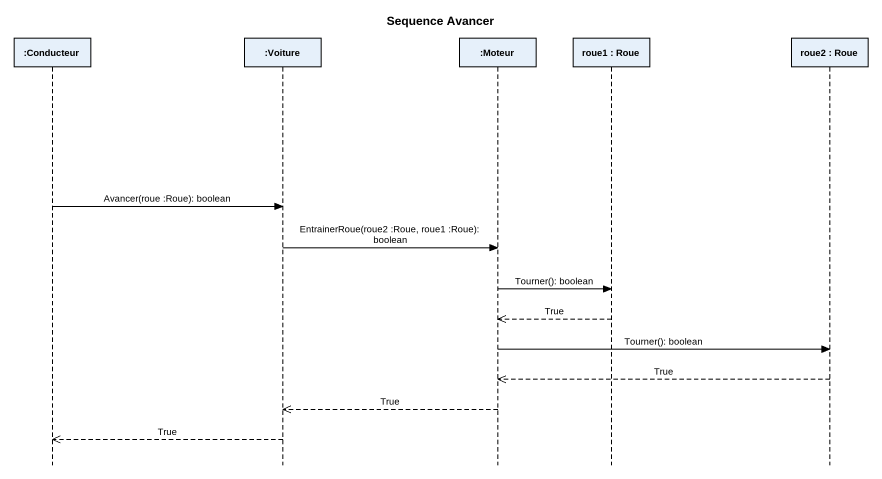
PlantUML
@startuml
title Sequence Avancer
hide footbox
participant ":Conducteur" as Conducteur
participant ":Voiture" as Voiture
participant ":Moteur" as Moteur
participant "roue1 : Roue" as roue1
participant "roue2 : Roue" as roue2

Conducteur -> Voiture : Avancer(roue :Roue): boolean
Voiture -> Moteur : EntrainerRoue(roue2 :Roue, roue1 :Roue): boolean
Moteur -> roue1 : Tourner(): boolean
roue1 -->> Moteur : True
Moteur -> roue2 : Tourner(): boolean
roue2 -->> Moteur : True
Moteur -->> Voiture : True
Voiture -->> Conducteur : True
@enduml
